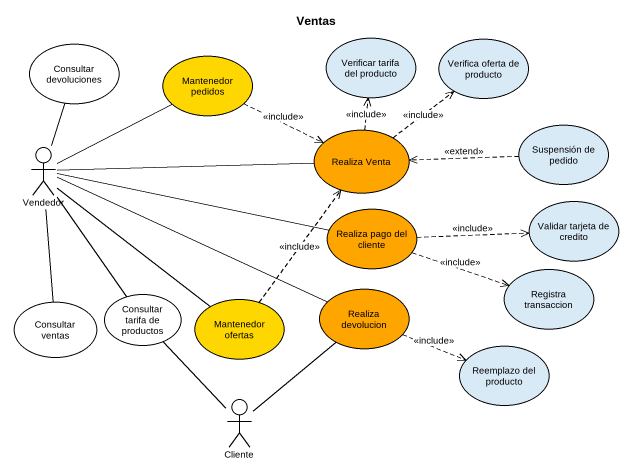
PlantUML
@startuml
title Ventas
usecase "Consultar devoluciones" as Consultar_devoluciones #FFFFFF
usecase "Mantenedor pedidos" as Mantenedor_pedidos #FFD700
usecase "Verificar tarifa del producto" as Verificar_tarifa_del
usecase "Verifica oferta de producto" as Verifica_oferta_de_producto
usecase "Realiza Venta" as Realiza_Venta #FFA500
usecase "Suspensión de pedido" as Suspensión_de_pedido
actor Vendedor
usecase "Realiza pago del cliente" as Realiza_pago_del_cliente #FFA500
usecase "Validar tarjeta de credito" as Validar_tarjeta_de_credito
usecase "Realiza devolucion" as Realiza_devolucion #FFA500
usecase "Registra transaccion" as Registra_transaccion
usecase "Consultar ventas" as Consultar_ventas #FFFFFF
usecase "Consultar tarifa de productos" as Consultar_tarifa_de #FFFFFF
usecase "Mantenedor ofertas" as Mantenedor_ofertas #FFD700
usecase "Reemplazo del producto" as Reemplazo_del_producto
actor Cliente
Mantenedor_pedidos .right.> Realiza_Venta : <<include>>
Realiza_Venta .up.> Verificar_tarifa_del : <<include>>
Realiza_Venta .up.> Verifica_oferta_de_producto : <<include>>
Suspensión_de_pedido .left.> Realiza_Venta : <<extend>>
Vendedor -up- Consultar_devoluciones
Vendedor -up- Mantenedor_pedidos
Vendedor -right- Realiza_Venta
Vendedor -right- Realiza_pago_del_cliente
Vendedor -right- Realiza_devolucion
Vendedor -- Consultar_ventas
Vendedor -- Consultar_tarifa_de
Vendedor -- Mantenedor_ofertas
Realiza_pago_del_cliente .right.> Validar_tarjeta_de_credito : <<include>>
Realiza_pago_del_cliente .right.> Registra_transaccion : <<include>>
Realiza_devolucion .right.> Reemplazo_del_producto : <<include>>
Consultar_tarifa_de -- Cliente
Mantenedor_ofertas .up.> Realiza_Venta : <<include>>
Cliente -up- Realiza_devolucion
@enduml
